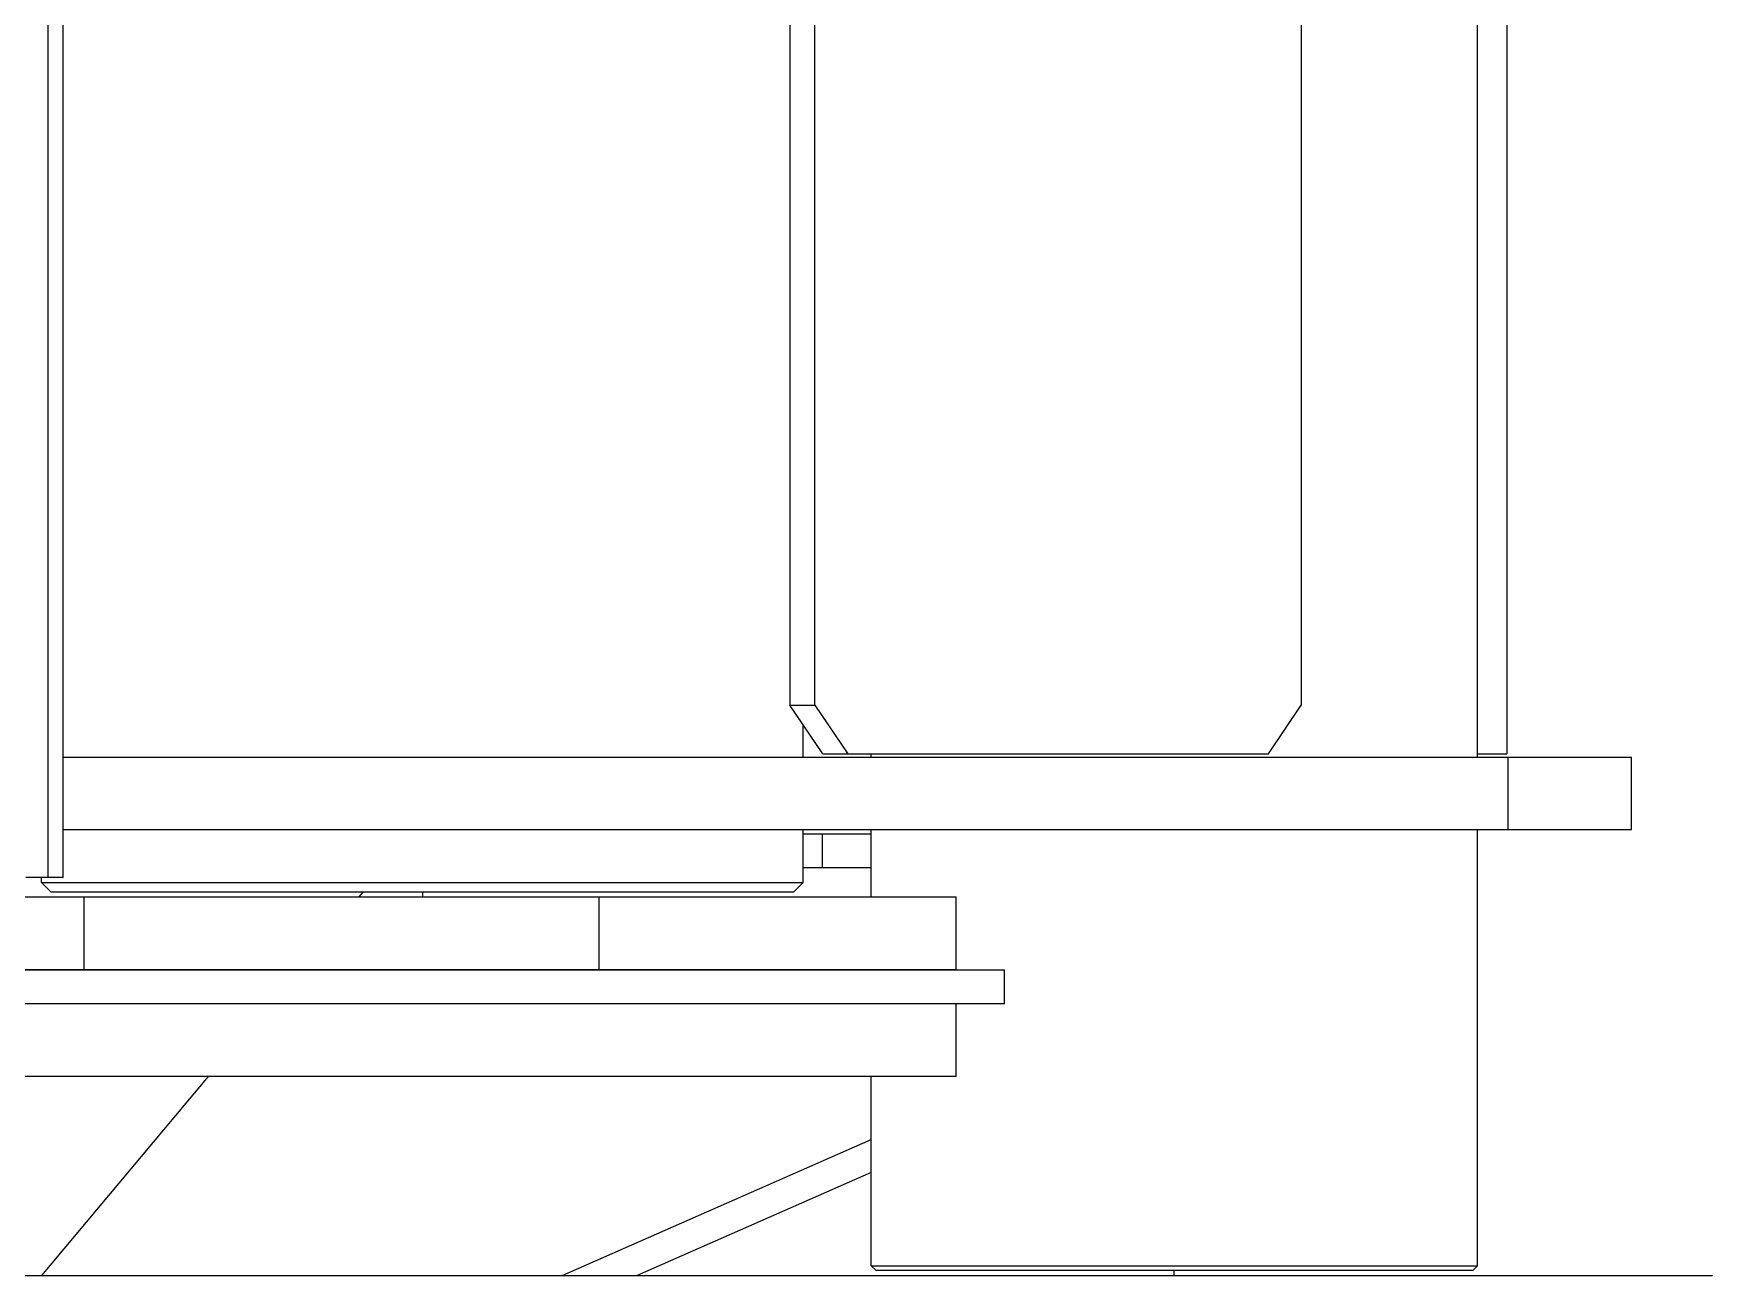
# Model space of a CAD drawing. Header units: millimetres. Extents: x 1084702 to 1166801, y 36632 to 124519.
# Drawn here: x 1098462.3 to 1098808.4, y 58201 to 58456.9 of the extents above; entities that cross this region are included whole.
import ezdxf

# ---------------------------------------------------------------- set-up
doc = ezdxf.new("R2010")
doc.units = ezdxf.units.MM
doc.header["$LTSCALE"] = 250
doc.linetypes.add('CENTER', pattern=[3, 2.5, -0.25, 0, -0.25])
doc.layers.get('0').update_dxf_attribs({"color": 255})

# ---------------------------------------------------------------- blocks, each defined once
blk = doc.blocks.new('PK65002M m platform_top')
at = {"linetype": 'Continuous'}
for p, q in [((-9882.18, 3170.68), (-10657.9, 3170.68)), ((-10546.9, 3169.68), (-10546.9, 3170.68)), ((-10484.5, 3149.46), (-10436.27, 3170.68)), ((-10420.78, 3170.68), (-10484.5, 3142.64)), ((-10347.86, 3129.68), (-10313.45, 3170.68)), ((-10608.5, 3169.68), (-10609.5, 3168.68)), ((-10609.5, 3168.68), (-10609.5, 3078.88)), ((-10484.5, 3168.68), (-10609.5, 3168.68)), ((-10608.5, 3169.68), (-10485.5, 3169.68)), ((-10485.5, 3169.68), (-10484.5, 3168.68)), ((-10484.5, 3168.68), (-10484.5, 3129.68)), ((-10502, 3129.68), (-10502, 3114.68)), ((-10502, 3129.68), (-9669.85, 3129.68)), ((-10512, 3114.68), (-10512, 3107.68)), ((-10512, 3114.68), (-8205.31, 3114.68)), ((-9839.74, 3107.68), (-10512, 3107.68)), ((-10502, 3107.68), (-10502, 3092.68)), ((-10502, 3107.68), (-9839.4, 3107.68)), ((-10484.5, 3107.68), (-10484.5, 3107.68)), ((-10428.45, 3107.68), (-10428.45, 3092.68)), ((-10392, 3107.68), (-10392, 3107.68)), ((-10366.32, 3107.68), (-10366.32, 3107.68)), ((-10322.28, 3107.68), (-10322.28, 3092.68)), ((-9821.98, 3092.68), (-10502, 3092.68)), ((-10484.5, 3092.68), (-10484.5, 3078.88)), ((-10468.5, 3091.68), (-10470.5, 3089.68)), ((-10468.5, 3091.68), (-10315.5, 3091.68)), ((-10392, 3091.68), (-10392, 3092.68)), ((-10379.75, 3091.68), (-10378.91, 3092.68)), ((-10315.5, 3091.68), (-10313.5, 3089.68)), ((-10470.5, 3089.68), (-10470.5, 3078.88)), ((-10313.5, 3089.68), (-10470.5, 3089.68)), ((-10317.92, 3088.68), (-10317.92, 2684.68)), ((-10317.92, 3088.68), (-10314.81, 3088.68)), ((-10314.81, 2684.68), (-10314.81, 3088.68)), ((-10314.81, 3088.68), (-10310.25, 3088.68)), ((-10313.5, 3089.68), (-10313.5, 3088.68)), ((-10484.5, 3086.68), (-10470.5, 3086.68)), ((-10474.5, 3086.68), (-10474.5, 3079.68)), ((-10641.22, 3078.88), (-10641.22, 3063.88)), ((-10641.22, 3078.88), (-10317.92, 3078.88)), ((-10615.77, 3078.88), (-10615.77, 3063.88)), ((-10470.5, 3079.68), (-10484.5, 3079.68)), ((-10317.92, 3063.88), (-10641.22, 3063.88)), ((-10615.5, 2710.18), (-10615.5, 3063.18)), ((-10609.5, 3063.18), (-10615.5, 3063.18)), ((-10609.5, 3063.88), (-10609.5, 2708.68)), ((-10566.37, 3063.18), (-10573.14, 3053.18)), ((-10474.51, 3063.18), (-10566.37, 3063.18)), ((-10484.5, 3063.88), (-10484.5, 3063.18)), ((-10472.88, 3053.18), (-10479.66, 3063.18)), ((-10474.51, 3063.18), (-10467.73, 3053.18)), ((-10470.5, 3063.88), (-10470.5, 3057.26)), ((-10573.14, 2720.18), (-10573.14, 3053.18)), ((-10472.88, 3053.18), (-10472.88, 2720.18)), ((-10467.73, 3053.18), (-10472.88, 3053.18)), ((-10467.73, 2720.18), (-10467.73, 3053.18))]:
    blk.add_line(p, q, dxfattribs=at)
blk = doc.blocks.new('1-deck_B4_1')
at = {"linetype": 'CENTER', "rotation": 180}
blk.add_blockref('PK65002M m platform_top', (70387.47, 26963.11), dxfattribs=at)

msp = doc.modelspace()

# ---------------------------------------------------------------- block references
msp.add_blockref('1-deck_B4_1', (1017763.01, 34408.58))

doc.saveas('drawing.dxf')
